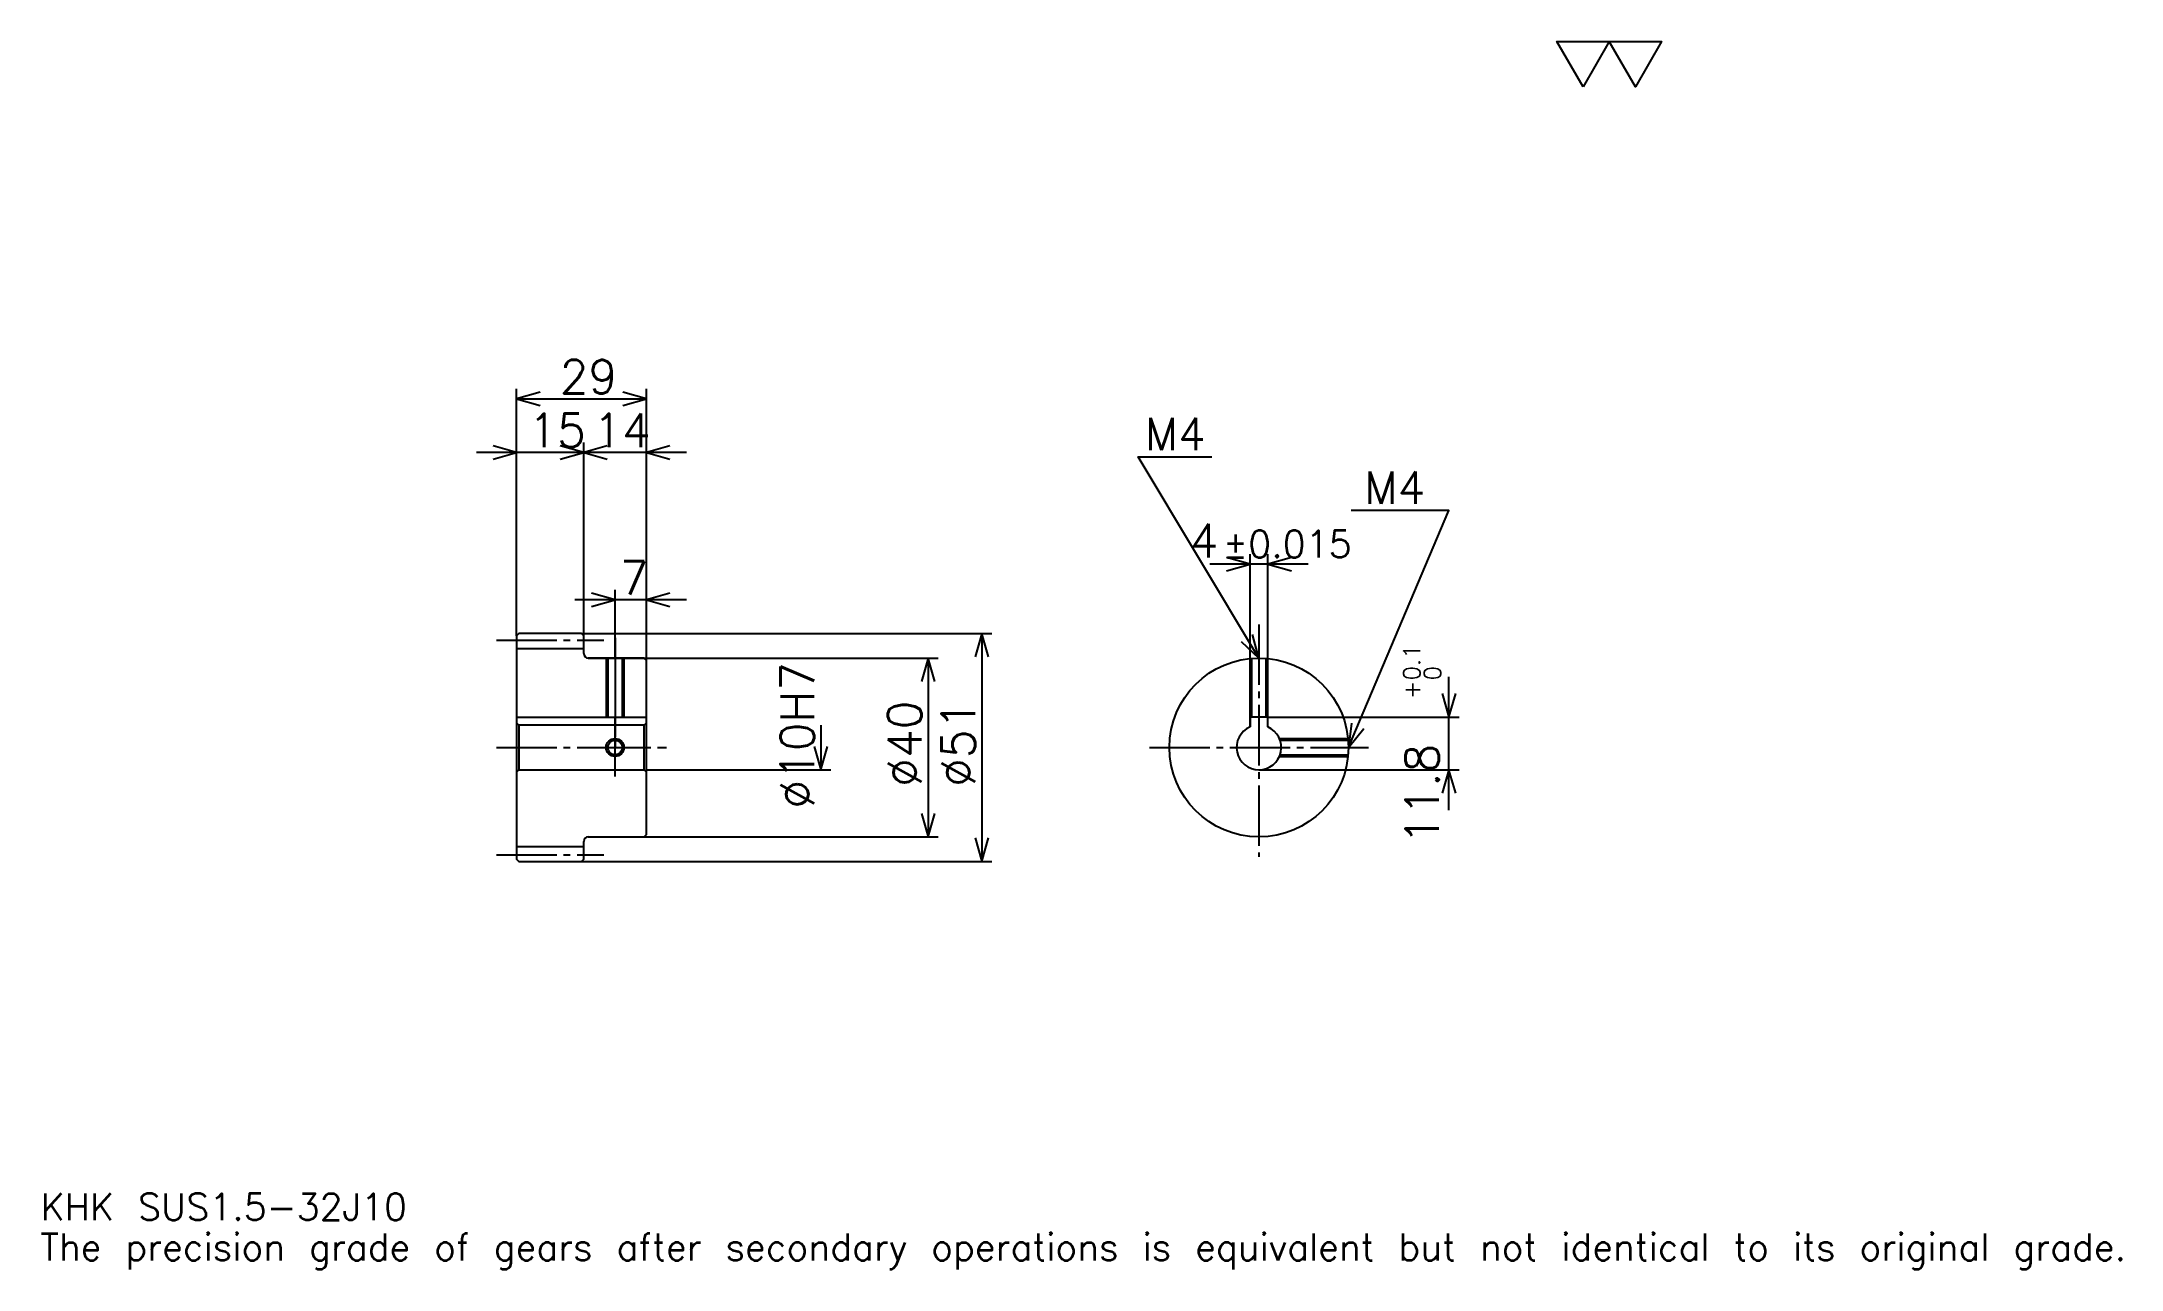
# Model space of a CAD drawing. Extents: x 15 to 480, y 6 to 280.
import ezdxf

# ---------------------------------------------------------------- set-up
doc = ezdxf.new("R2010")
doc.units = 0
doc.linetypes.add('DASHDOT', pattern=[18, 13.5, -1.5, 1.5, -1.5])
doc.layers.get('0').update_dxf_attribs({"linetype": 'CONTINUOUS'})
doc.layers.add('DASHDOT', color=6, linetype='DASHDOT')
doc.styles.add('KANJI', font='TXT', dxfattribs={"bigfont": 'BIGFONT'})

msp = doc.modelspace()

# ---------------------------------------------------------------- linework, layer by layer
at = {"color": 5}
for p, q in [((121.5, 147.75), (121.5, 202.5)), ((121.5, 200.25), (150.5, 200.25)), ((150.5, 147.75), (150.5, 202.5)), ((145.5, 188.25), (112.5, 188.25)), ((159.5, 188.25), (127.5, 188.25)), ((136.5, 147.75), (136.5, 190.5)), ((298.5, 163.25), (276.5, 163.25)), ((285.5, 129.050003), (285.5, 165.5)), ((289.5, 129.050003), (289.5, 165.5)), ((159.5, 155.25), (134.5, 155.25)), ((143.5, 147.75), (143.5, 157.5)), ((121.5, 147.25), (121.5, 147.75)), ((136, 147.75), (150.5, 147.75)), ((136.5, 147.25), (136.5, 147.75)), ((143.5, 142.25), (143.5, 147.75)), ((143.5, 142.25), (143.5, 147.75)), ((150.5, 147.75), (227.75, 147.75)), ((150.5, 141.75), (150.5, 147.75)), ((225.5, 147.75), (225.5, 96.75)), ((137.5, 142.25), (150.5, 142.25)), ((150.5, 142.25), (215.75, 142.25)), ((213.5, 142.25), (213.5, 102.25)), ((330, 108.25), (330, 138.050003)), ((189.5, 127.25), (189.5, 117.25)), ((289.5, 129.050003), (332.25, 129.050003)), ((150.5, 117.25), (191.75, 117.25)), ((287.5, 117.25), (332.25, 117.25)), ((137.5, 102.25), (150.5, 102.25)), ((150.5, 102.25), (215.75, 102.25)), ((136, 96.75), (150.5, 96.75)), ((150.5, 96.75), (227.75, 96.75))]:
    msp.add_line(p, q, dxfattribs=at)
at = {"color": 4}
for p, q in [((121.5, 144.375), (136.5, 144.375)), ((121.5, 129.050003), (150.5, 129.050003)), ((122, 127.25), (122, 117.25)), ((150, 127.25), (150.5, 127.75)), ((150, 117.25), (150.5, 116.75)), ((121.5, 100.125), (136.5, 100.125))]:
    msp.add_line(p, q, dxfattribs=at)
at = {"color": 7}
msp.add_lwpolyline([(360, 270), (354.149994, 280.140015), (377.549988, 280.140015), (371.700012, 270), (365.850006, 280.140015), (360, 270)], dxfattribs=at)
at = {"color": 5}
for points in [[(126.75, 201.75), (121.5, 200.25), (126.75, 198.75)], [(145.25, 198.75), (150.5, 200.25), (145.25, 201.75)], [(116.25, 186.75), (121.5, 188.25), (116.25, 189.75)], [(131.25, 186.75), (136.5, 188.25), (131.25, 189.75)], [(141.75, 189.75), (136.5, 188.25), (141.75, 186.75)], [(155.75, 189.75), (150.5, 188.25), (155.75, 186.75)], [(287.5, 142.25), (260.5, 187.25), (277, 187.25)], [(307.5, 122.25), (330, 175.25), (308.100006, 175.25)], [(280.25, 161.75), (285.5, 163.25), (280.25, 164.75)], [(294.75, 164.75), (289.5, 163.25), (294.75, 161.75)], [(138.25, 153.75), (143.5, 155.25), (138.25, 156.75)], [(155.75, 156.75), (150.5, 155.25), (155.75, 153.75)], [(227, 142.5), (225.5, 147.75), (224, 142.5)], [(283.512665, 145.980103), (287.5, 142.25), (286.085144, 147.52359)], [(215, 137), (213.5, 142.25), (212, 137)], [(328.5, 134.300003), (330, 129.050003), (331.5, 134.300003)], [(308.170837, 127.668716), (307.5, 122.25), (310.932281, 126.496399)], [(188, 122.5), (189.5, 117.25), (191, 122.5)], [(331.5, 112), (330, 117.25), (328.5, 112)], [(212, 107.5), (213.5, 102.25), (215, 107.5)], [(224, 102), (225.5, 96.75), (227, 102)]]:
    msp.add_lwpolyline(points, dxfattribs=at)
at = {"color": 4}
for points in [[(136.5, 143.25), (136.5, 147.25), (136, 147.75), (122, 147.75), (121.5, 147.25), (121.5, 116.75)], [(137.5, 102.25), (150, 102.25), (150.5, 102.75), (150.5, 141.75), (150, 142.25), (137.5, 142.25)], [(141.5, 142.25), (141.5, 129.050003)], [(141.880005, 142.25), (141.880005, 129.050003)], [(145.119995, 142.25), (145.119995, 129.050003)], [(145.5, 142.25), (145.5, 129.050003)], [(285.5, 126.832573), (285.5, 142.14975)], [(285.880005, 129.050003), (285.880005, 142.18428)], [(289.119995, 129.050003), (289.119995, 142.18428)], [(289.5, 126.832573), (289.5, 142.14975)], [(121.5, 116.75), (122, 117.25), (150, 117.25), (150, 127.25), (122, 127.25), (121.5, 127.75)], [(289.5, 126.832573), (289.5, 129.050003), (285.5, 129.050003), (285.5, 126.832573)], [(292.082581, 124.25), (307.39975, 124.25)], [(292.230286, 123.870003), (307.434265, 123.870003)], [(121.5, 116.75), (121.5, 97.25), (122, 96.75), (136, 96.75), (136.5, 97.25), (136.5, 101.25)], [(292.082581, 120.25), (307.39975, 120.25)], [(292.230286, 120.629997), (307.434265, 120.629997)]]:
    msp.add_lwpolyline(points, dxfattribs=at)
for centre, radius in [((287.5, 122.25), 20), ((143.5, 122.25), 1.62)]:
    msp.add_circle(centre, radius, dxfattribs=at)
at = {"color": 7}
msp.add_circle((143.5, 122.25), 2, dxfattribs=at)
at = {"color": 4}
for centre, radius, start, end in [((137.5, 143.25), 1, 180, 270), ((287.5, 122.25), 5, 113.57817801, 66.42182199), ((137.5, 101.25), 1, 90, 180)]:
    msp.add_arc(centre, radius, start, end, dxfattribs=at)
at = {"layer": 'DASHDOT', "color": 7}
for p, q in [((287.5, 149.75), (287.5, 97.75)), ((117, 146.25), (141, 146.25)), ((143.5, 142.25), (143.5, 122.25)), ((117, 122.25), (155, 122.25)), ((263, 122.25), (312, 122.25)), ((117, 98.25), (141, 98.25))]:
    msp.add_line(p, q, dxfattribs=at)
for points in [[(143.5, 146.75), (143.5, 124.550003)], [(143.5, 115.75), (143.5, 128.75)], [(137, 122.25), (150, 122.25)]]:
    msp.add_lwpolyline(points, dxfattribs=at)

# ---------------------------------------------------------------- texts
at = {"color": 7, "style": 'KANJI'}
for s, height, p in [('29', 7.5, (131.125, 201.449997)), ('15', 7.5, (124.125, 189.449997)), ('14', 7.5, (138.625, 189.449997)), ('M4', 7.2, (262, 188.75)), ('M4', 7.2, (311.100006, 176.75)), ('4', 7.5, (272.018494, 164.75)), ('%%p0.015', 6, (279.442596, 164.75)), ('7', 7.5, (144.5625, 156.449997)), ('KHK SUS1.5-32J10', 6, (15, 16.5)), ('The precision grade of gears after secondary operations is equivalent but not identical to its original grade.', 6, (15, 7.5))]:
    msp.add_text(s, height=height, dxfattribs=at).set_placement(p)
for s, height, p in [('%%c10H7', 7.5, (188, 108.5625)), ('0.1', 3.75, (323.549988, 137.247787)), ('0', 3.75, (328.200012, 137.247787)), ('+', 3.75, (323.549988, 133.047775)), ('%%c40', 7.5, (212, 113.4375)), ('%%c51', 7.5, (224, 113.4375)), ('11.8', 7.5, (327.75, 100.584808))]:
    msp.add_text(s, height=height, rotation=90, dxfattribs=at).set_placement(p)

doc.saveas('drawing.dxf')
